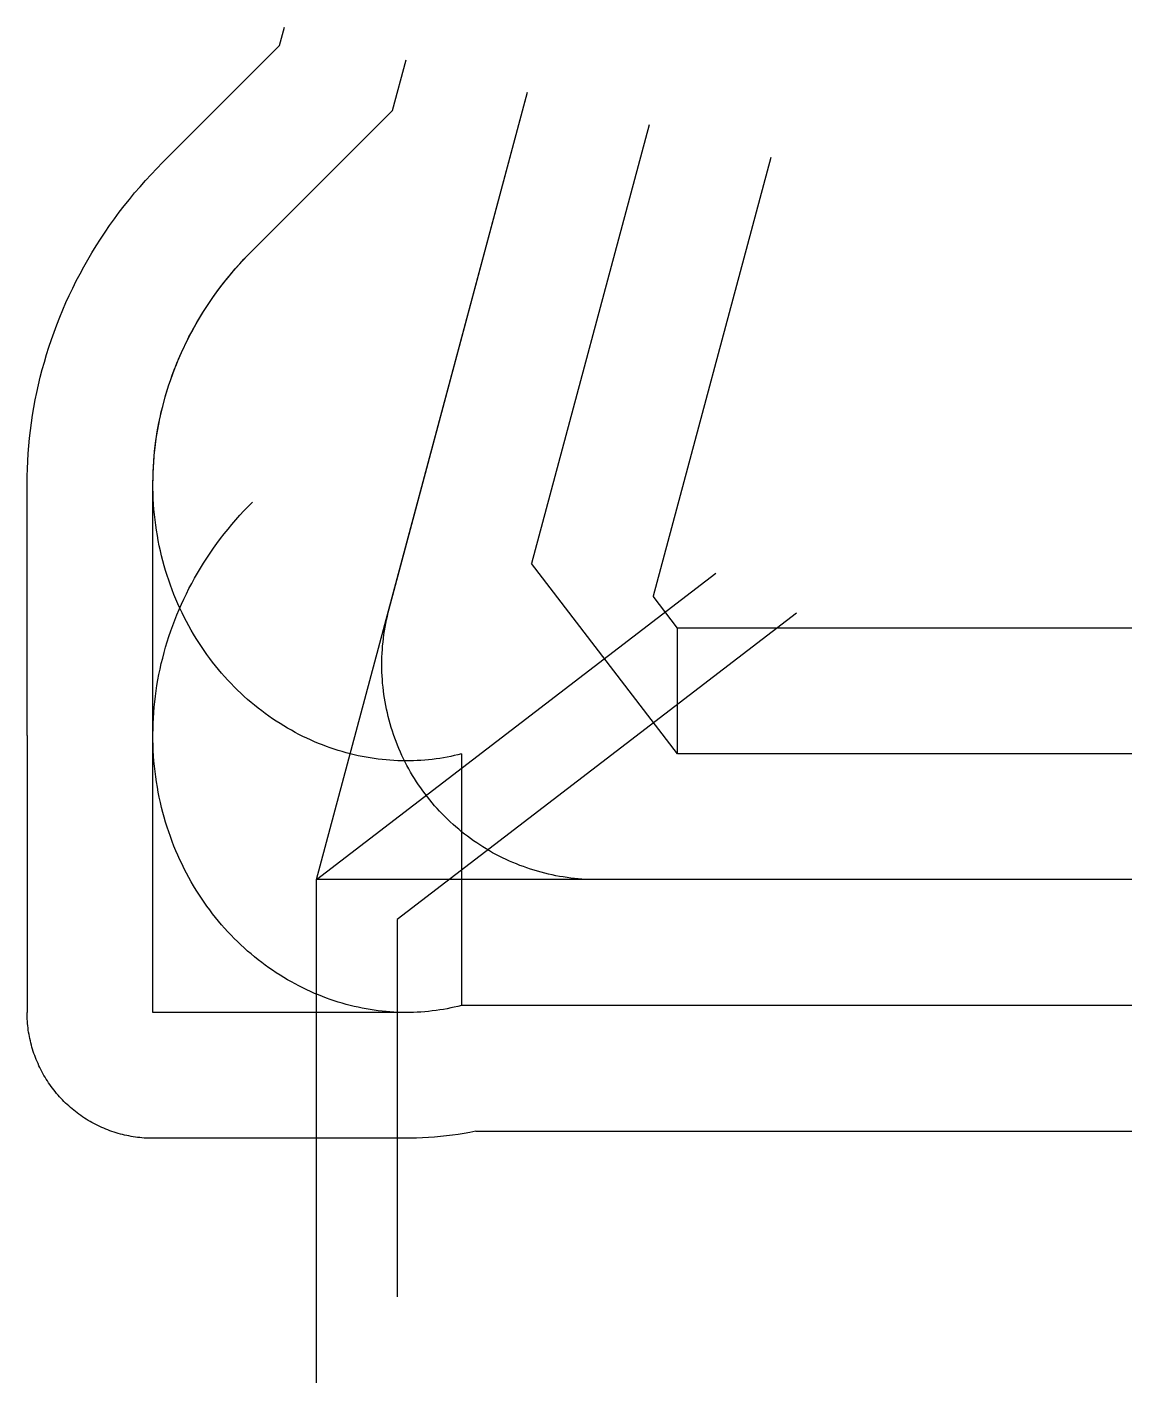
# Model space of a CAD drawing. Header units: metres. Extents: x -5326 to 15000, y -9260 to 15687.
import ezdxf

# ---------------------------------------------------------------- set-up
doc = ezdxf.new("R2010")
doc.units = ezdxf.units.M

msp = doc.modelspace()

# ---------------------------------------------------------------- linework, layer by layer
at = {"color": 1}
for p, q in [((-680, 15350), (-590, 15687)), ((-2833, 13197), (-680, 15350)), ((1395, 14152), (1646, 15088)), ((0, 0), (3882, 14489)), ((-1196, 11560), (1395, 14152)), ((6118, 13890), (3955, 5815)), ((8355, 13291), (6191, 5216)), ((-5326, 2653), (-5326, 7283)), ((-3011, 2653), (-3011, 7283)), ((6640, 2315), (3955, 5815)), ((6640, 4630), (6191, 5216)), ((15000, 4630), (6640, 4630)), ((6640, 2315), (6640, 4630)), ((-5326, 2653), (-5326, -2445)), ((-5326, 2653), (-5326, 2653)), ((-3011, -2445), (-3011, 2653)), ((-3011, 2653), (-3011, 2653)), ((2663, 2315), (2663, -2315)), ((15000, 2315), (6640, 2315)), ((15000, 0), (0, 0)), ((1653, -2445), (-3011, -2445)), ((15000, -2315), (2663, -2315)), ((2928, -4630), (15000, -4630)), ((1653, -4760), (-3011, -4760))]:
    msp.add_line(p, q, dxfattribs=at)
for points in [[(15000, 0), (5158, 0), (5089, 1), (5020, 2), (4951, 5), (4882, 10), (4813, 15), (4744, 22), (4676, 30), (4607, 39), (4539, 49), (4471, 60), (4403, 73), (4335, 86), (4268, 101), (4201, 118), (4134, 135), (4067, 153), (4001, 173), (3935, 194), (3870, 216), (3804, 239), (3740, 263), (3675, 288), (3612, 315), (3548, 342), (3485, 371), (3423, 401), (3361, 431), (3300, 463), (3239, 496), (3179, 530), (3120, 565), (3061, 601), (3002, 639), (2945, 677), (2888, 716), (2832, 756), (2776, 797), (2721, 839), (2667, 882), (2614, 926), (2561, 971), (2510, 1017), (2459, 1063), (2409, 1111), (2359, 1159), (2311, 1209), (2263, 1259), (2217, 1310), (2171, 1361), (2126, 1414), (2082, 1467), (2039, 1521), (1997, 1576), (1956, 1632), (1916, 1688), (1877, 1745), (1839, 1802), (1802, 1861), (1765, 1919), (1730, 1979), (1696, 2039), (1663, 2100), (1632, 2161), (1601, 2223), (1571, 2285), (1542, 2348), (1515, 2411), (1488, 2475), (1463, 2540), (1439, 2604), (1416, 2669), (1394, 2735), (1373, 2801), (1353, 2867), (1335, 2934), (1318, 3000), (1302, 3068), (1287, 3135), (1273, 3203), (1260, 3271), (1249, 3339), (1239, 3407), (1230, 3476), (1222, 3544), (1215, 3613), (1210, 3682), (1206, 3751), (1203, 3820), (1201, 3889), (1200, 3958), (1201, 4027), (1203, 4096), (1206, 4165), (1210, 4234), (1215, 4303), (1222, 4372), (1230, 4440), (1239, 4509), (1249, 4577), (1260, 4645), (1273, 4713), (1287, 4781), (1302, 4848), (1318, 4915), (1335, 4982), (1335, 4982), (3882, 14489)], [(-5326, 7283), (-5325, 7423), (-5321, 7562), (-5315, 7703), (-5307, 7843), (-5296, 7983), (-5282, 8124), (-5266, 8264), (-5248, 8405), (-5227, 8545), (-5203, 8686), (-5177, 8826), (-5149, 8966), (-5118, 9106), (-5084, 9245), (-5048, 9385), (-5009, 9524), (-4968, 9662), (-4925, 9800), (-4879, 9938), (-4830, 10075), (-4779, 10212), (-4726, 10348), (-4670, 10483), (-4611, 10617), (-4550, 10751), (-4487, 10884), (-4421, 11016), (-4353, 11147), (-4282, 11277), (-4209, 11407), (-4133, 11535), (-4055, 11662), (-3975, 11788), (-3893, 11913), (-3808, 12037), (-3720, 12159), (-3631, 12280), (-3539, 12400), (-3445, 12518), (-3348, 12635), (-3249, 12751), (-3149, 12865), (-3046, 12977), (-2940, 13088), (-2833, 13197), (-2833, 13197)], [(2663, 2315), (2598, 2298), (2533, 2283), (2467, 2269), (2400, 2255), (2333, 2243), (2265, 2232), (2197, 2222), (2129, 2213), (2060, 2206), (1990, 2199), (1920, 2194), (1850, 2190), (1780, 2187), (1709, 2186), (1637, 2185), (1566, 2186), (1494, 2188), (1422, 2192), (1350, 2197), (1277, 2203), (1204, 2210), (1131, 2218), (1058, 2228), (985, 2240), (912, 2252), (839, 2266), (765, 2281), (692, 2298), (618, 2316), (545, 2335), (472, 2356), (399, 2378), (325, 2401), (252, 2426), (179, 2452), (107, 2479), (34, 2508), (-38, 2538), (-110, 2570), (-182, 2603), (-253, 2637), (-324, 2673), (-395, 2710), (-465, 2749), (-535, 2789), (-604, 2830), (-673, 2873), (-742, 2917), (-810, 2962), (-877, 3009), (-944, 3057), (-1010, 3106), (-1076, 3157), (-1141, 3209), (-1205, 3262), (-1269, 3317), (-1332, 3373), (-1394, 3430), (-1455, 3489), (-1516, 3549), (-1575, 3610), (-1634, 3672), (-1692, 3736), (-1749, 3801), (-1805, 3867), (-1860, 3934), (-1914, 4003), (-1967, 4072), (-2019, 4143), (-2070, 4215), (-2120, 4288), (-2168, 4363), (-2216, 4438), (-2262, 4514), (-2308, 4592), (-2352, 4670), (-2395, 4750), (-2436, 4830), (-2476, 4912), (-2515, 4994), (-2553, 5078), (-2589, 5162), (-2624, 5248), (-2658, 5334), (-2690, 5421), (-2721, 5509), (-2750, 5597), (-2778, 5687), (-2804, 5777), (-2829, 5868), (-2852, 5960), (-2874, 6052), (-2895, 6145), (-2913, 6239), (-2930, 6333), (-2946, 6428), (-2960, 6524), (-2972, 6620), (-2983, 6716), (-2992, 6813), (-2999, 6911), (-3005, 7008), (-3009, 7107), (-3011, 7205), (-3011, 7304), (-3010, 7404), (-3007, 7503), (-3002, 7603), (-2996, 7703), (-2988, 7803), (-2977, 7903), (-2966, 8004), (-2952, 8104), (-2937, 8205), (-2919, 8305), (-2900, 8406), (-2880, 8506), (-2857, 8607), (-2832, 8707), (-2806, 8807), (-2778, 8907), (-2748, 9007), (-2716, 9106), (-2683, 9206), (-2647, 9305), (-2610, 9403), (-2571, 9501), (-2530, 9599), (-2487, 9697), (-2442, 9793), (-2396, 9890), (-2348, 9986), (-2298, 10081), (-2246, 10175), (-2192, 10269), (-2137, 10363), (-2080, 10455), (-2021, 10547), (-1960, 10638), (-1898, 10728), (-1833, 10817), (-1767, 10906), (-1700, 10993), (-1630, 11080), (-1559, 11166), (-1487, 11250), (-1412, 11334), (-1336, 11416), (-1258, 11497), (-1179, 11577), (-1179, 11577)], [(-3011, 7283), (-3010, 7382), (-3008, 7482), (-3003, 7581), (-2997, 7681), (-2989, 7781), (-2980, 7882), (-2968, 7982), (-2955, 8082), (-2940, 8183), (-2923, 8284), (-2905, 8384), (-2884, 8485), (-2862, 8585), (-2838, 8685), (-2812, 8786), (-2784, 8886), (-2755, 8985), (-2723, 9085), (-2690, 9184), (-2655, 9283), (-2618, 9382), (-2579, 9480), (-2539, 9578), (-2496, 9676), (-2452, 9773), (-2406, 9869), (-2358, 9965), (-2309, 10060), (-2257, 10155), (-2204, 10249), (-2149, 10343), (-2092, 10435), (-2034, 10527), (-1973, 10618), (-1911, 10709), (-1847, 10798), (-1782, 10887), (-1714, 10975), (-1645, 11061), (-1575, 11147), (-1502, 11232), (-1428, 11316), (-1352, 11398), (-1275, 11480), (-1196, 11560), (-1196, 11560)], [(2663, -2315), (2598, -2332), (2533, -2347), (2467, -2361), (2400, -2375), (2333, -2387), (2265, -2398), (2197, -2408), (2129, -2417), (2060, -2424), (1990, -2431), (1920, -2436), (1850, -2440), (1780, -2443), (1709, -2444), (1637, -2445), (1566, -2444), (1494, -2442), (1422, -2438), (1350, -2433), (1277, -2427), (1204, -2420), (1131, -2412), (1058, -2402), (985, -2390), (912, -2378), (839, -2364), (765, -2349), (692, -2332), (618, -2314), (545, -2295), (472, -2274), (399, -2252), (325, -2229), (252, -2204), (179, -2178), (107, -2151), (34, -2122), (-38, -2092), (-110, -2060), (-182, -2027), (-253, -1993), (-324, -1957), (-395, -1920), (-465, -1881), (-535, -1841), (-604, -1800), (-673, -1757), (-742, -1713), (-810, -1668), (-877, -1621), (-944, -1573), (-1010, -1524), (-1076, -1473), (-1141, -1421), (-1205, -1368), (-1269, -1313), (-1332, -1257), (-1394, -1200), (-1455, -1141), (-1516, -1081), (-1575, -1020), (-1634, -958), (-1692, -894), (-1749, -829), (-1805, -763), (-1860, -696), (-1914, -627), (-1967, -558), (-2019, -487), (-2070, -415), (-2120, -342), (-2168, -267), (-2216, -192), (-2262, -116), (-2308, -38), (-2352, 40), (-2395, 120), (-2436, 200), (-2476, 282), (-2515, 364), (-2553, 448), (-2589, 532), (-2624, 618), (-2658, 704), (-2690, 791), (-2721, 879), (-2750, 967), (-2778, 1057), (-2804, 1147), (-2829, 1238), (-2852, 1330), (-2874, 1422), (-2895, 1515), (-2913, 1609), (-2930, 1703), (-2946, 1798), (-2960, 1894), (-2972, 1990), (-2983, 2086), (-2992, 2183), (-2999, 2281), (-3005, 2378), (-3009, 2477), (-3011, 2575), (-3011, 2674), (-3010, 2774), (-3007, 2873), (-3002, 2973), (-2996, 3073), (-2988, 3173), (-2977, 3273), (-2966, 3374), (-2952, 3474), (-2937, 3575), (-2919, 3675), (-2900, 3776), (-2880, 3876), (-2857, 3977), (-2832, 4077), (-2806, 4177), (-2778, 4277), (-2748, 4377), (-2716, 4476), (-2683, 4576), (-2647, 4675), (-2610, 4773), (-2571, 4871), (-2530, 4969), (-2487, 5067), (-2442, 5163), (-2396, 5260), (-2348, 5356), (-2298, 5451), (-2246, 5545), (-2192, 5639), (-2137, 5733), (-2080, 5825), (-2021, 5917), (-1960, 6008), (-1898, 6098), (-1833, 6187), (-1767, 6276), (-1700, 6363), (-1630, 6450), (-1559, 6536), (-1487, 6620), (-1412, 6704), (-1336, 6786), (-1258, 6867), (-1179, 6947), (-1179, 6947)], [(0, -9260), (0, 0), (7346, 5637)], [(8828, 4906), (1482, -731), (1482, -7676)], [(-3011, -4760), (-3052, -4759), (-3092, -4758), (-3132, -4756), (-3173, -4754), (-3213, -4751), (-3253, -4747), (-3293, -4742), (-3333, -4737), (-3373, -4731), (-3413, -4724), (-3453, -4717), (-3493, -4709), (-3532, -4700), (-3571, -4691), (-3610, -4681), (-3649, -4670), (-3688, -4658), (-3727, -4646), (-3765, -4633), (-3803, -4620), (-3841, -4606), (-3878, -4591), (-3916, -4576), (-3953, -4559), (-3990, -4543), (-4026, -4525), (-4062, -4507), (-4098, -4489), (-4134, -4469), (-4169, -4449), (-4204, -4429), (-4238, -4408), (-4272, -4386), (-4306, -4364), (-4339, -4341), (-4372, -4317), (-4404, -4293), (-4437, -4269), (-4468, -4244), (-4499, -4218), (-4530, -4192), (-4560, -4165), (-4590, -4138), (-4619, -4110), (-4648, -4082), (-4677, -4053), (-4704, -4023), (-4732, -3994), (-4758, -3963), (-4785, -3933), (-4810, -3901), (-4835, -3870), (-4860, -3838), (-4884, -3805), (-4908, -3772), (-4930, -3739), (-4953, -3705), (-4974, -3671), (-4996, -3637), (-5016, -3602), (-5036, -3567), (-5055, -3531), (-5074, -3496), (-5092, -3459), (-5109, -3423), (-5126, -3386), (-5142, -3349), (-5158, -3312), (-5172, -3274), (-5187, -3236), (-5200, -3198), (-5213, -3160), (-5225, -3121), (-5237, -3083), (-5247, -3044), (-5257, -3005), (-5267, -2965), (-5276, -2926), (-5284, -2886), (-5291, -2847), (-5298, -2807), (-5304, -2767), (-5309, -2727), (-5314, -2687), (-5317, -2646), (-5321, -2606), (-5323, -2566), (-5325, -2525), (-5326, -2485), (-5326, -2445)], [(2663, -2315), (2598, -2332), (2533, -2347), (2467, -2361), (2400, -2375), (2333, -2387), (2265, -2398), (2197, -2408), (2129, -2417), (2060, -2424), (1990, -2431), (1920, -2436), (1850, -2440), (1780, -2443), (1709, -2444), (1653, -2445)], [(2928, -4630), (2821, -4651), (2714, -4670), (2607, -4688), (2499, -4703), (2390, -4717), (2281, -4729), (2171, -4738), (2061, -4747), (1950, -4753), (1839, -4757), (1728, -4759), (1653, -4760)]]:
    msp.add_lwpolyline(points, dxfattribs=at)

doc.saveas('drawing.dxf')
